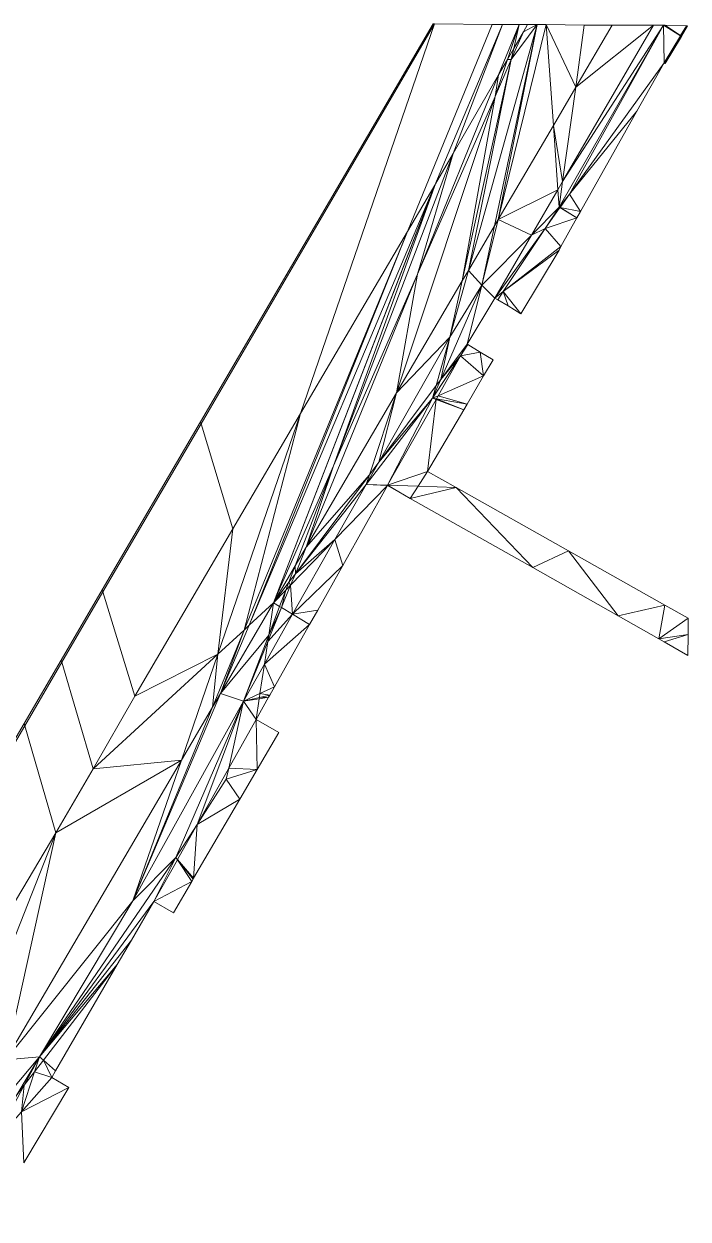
# Model space of a CAD drawing. Header units: metres. Extents: x 121627 to 121814, y 487073 to 487218.
# Drawn here: x 121781.5 to 121813.9, y 487158.8 to 487217.1 of the extents above; entities that cross this region are included whole.
import ezdxf

# ---------------------------------------------------------------- set-up
doc = ezdxf.new("R2010")
doc.units = ezdxf.units.M
doc.header["$MEASUREMENT"] = 0
for name, color, linetype, lineweight in [('BGT_OWGL_berm', 84, 'Continuous', 0), ('BGT_WGL_parkeervlak', 12, 'Continuous', 0), ('BGT_WGL_rijbaan_lokale_weg', 14, 'Continuous', 0), ('BGT_WGL_voetpad', 253, 'Continuous', 0)]:
    doc.layers.add(name, color=color, linetype=linetype, lineweight=lineweight)

msp = doc.modelspace()

# ---------------------------------------------------------------- meshes
at = {"layer": 'BGT_OWGL_berm', "linetype": 'Continuous', "lineweight": 0}
mesh = msp.add_polyface(dxfattribs=at)
corners = [(121783.389182, 487185.933423, 1.534332), (121783.36, 487186.033, 1.281856), (121785.361, 487189.453, 1.27358), (121785.389861, 487189.358915, 1.515851), (121784.917, 487180.72, 1.281297), (121786.95, 487184.273, 1.264719)]
mesh.append_faces([[corners[k] for k in face] for face in [(0, 1, 2, 3), (4, 0, 3, 5)]])
at = {"layer": 'BGT_WGL_parkeervlak', "linetype": 'Continuous', "lineweight": 0}
mesh = msp.add_polyface(dxfattribs=at)
corners = [(121790.178367, 487197.557622, 1.471617), (121785.389861, 487189.358915, 1.515851), (121785.361, 487189.453, 1.27358), (121790.152, 487197.645, 1.247877), (121791.726, 487192.429, 1.219951), (121786.95, 487184.273, 1.264719)]
mesh.append_faces([[corners[k] for k in face] for face in [(0, 1, 2, 3), (4, 5, 1, 0)]])
mesh = msp.add_polyface(dxfattribs=at)
corners = [(121781.577764, 487182.831979, 1.551065), (121781.548, 487182.934, 1.292778), (121783.36, 487186.033, 1.281856), (121783.389182, 487185.933423, 1.534332), (121783.103, 487177.604, 1.297744), (121784.917, 487180.72, 1.281297)]
mesh.append_faces([[corners[k] for k in face] for face in [(0, 1, 2, 3), (4, 0, 3, 5)]])
at = {"layer": 'BGT_WGL_rijbaan_lokale_weg', "linetype": 'Continuous', "lineweight": 0}
mesh = msp.add_polyface(dxfattribs=at)
corners = [(121804.530543, 487213.528404, 1.108062), (121805.31677, 487215.324747, 1.118936), (121802.921688, 487204.52752, 0.997344), (121799.722397, 487199.068722, 0.983847), (121805.906, 487216.671, 1.127159), (121806.106638, 487217.03125, 1.128333), (121806.570313, 487217.03125, 1.117264), (121803.222622, 487205.040989, 0.998661), (121804.495752, 487207.21327, 1.009329), (121807.023438, 487217.03125, 1.109201), (121804.674339, 487207.517985, 1.010647), (121807.36845, 487212.114819, 1.067937), (121796.644162, 487195.509876, 1.012258), (121794.775051, 487190.627303, 0.977878), (121793.717, 487188.822, 0.987872), (121800.733567, 487204.853206, 1.061867), (121795.307842, 487191.536378, 0.978446), (121808.875, 487217, 1.121061), (121808.456398, 487213.971131, 1.091503), (121810.231556, 487217, 1.134088), (121805.129018, 487215.328216, 1.123523), (121805.434739, 487215.856565, 1.124925), (121801.616, 487209.257, 1.127047), (121802.475084, 487210.741673, 1.119512), (121804.69782, 487214.583017, 1.122817), (121795.036928, 487198.0626, 1.188291), (121790.998894, 487186.319489, 1.078218), (121784.917, 487180.72, 1.281297), (121786.95, 487184.273, 1.264719), (121791.726, 487192.429, 1.219951), (121801.577725, 487209.191874, 1.127414), (121792.528401, 487187.727679, 1.027789), (121800.247834, 487206.929042, 1.138357), (121792.279685, 487187.49869, 1.035409), (121777.145018, 487160.552612, 1.12529), (121775.68395, 487158.812756, 1.162988), (121776.86948, 487161.815508, 1.199214), (121780.652999, 487166.536717, 1.110652), (121774.774, 487156.508, 1.133011), (121783.103, 487177.604, 1.297744), (121789.223767, 487181.157199, 1.02983), (121791.127237, 487184.404242, 1.012364), (121790.739327, 487183.742524, 1.015508), (121774.229294, 487157.080535, 1.200521), (121773.602715, 487157.739125, 1.275679), (121773.04, 487160.564, 1.396484), (121774.622, 487163.339, 1.383895), (121772.249, 487159.162, 1.402336), (121772.872166, 487155.464452, 1.235537), (121770.922499, 487154.394658, 1.338415), (121768.707, 487153.179, 1.437541), (121763.798947, 487144.659962, 1.469643), (121763.936, 487145.039, 1.475171), (121765.296535, 487147.374382, 1.470103), (121765.537981, 487140.760659, 1.163436), (121761.037598, 487137.023115, 1.350536), (121759.615452, 487130.662794, 1.296017), (121758.613136, 487130.317966, 1.348387), (121757.43889, 487126.951771, 1.574519), (121757.396068, 487126.952015, 1.575923), (121757.327, 487126.761, 1.579922), (121767.072, 487150.422, 1.453938), (121763.919, 487145.094, 1.478769), (121765.189285, 487147.240552, 1.472613), (121767.072, 487150.422, 1.453938), (121763.518423, 487144.325912, 1.476881), (121759.96822, 487136.135002, 1.394995), (121761.124, 487140.237, 1.484487), (121758.298735, 487130.209802, 1.364814), (121757.380845, 487126.952102, 1.576422), (121757.538904, 487134.117467, 1.495992), (121756.118, 487131.668, 1.527211), (121756.828, 487132.904, 1.511876), (121756.619603, 487129.632129, 1.452545), (121757.279774, 487126.952677, 1.579737), (121755.808, 487131.155, 1.534492), (121754.480319, 487128.896149, 1.564319), (121753.351155, 487126.975047, 1.708572), (121752.771, 487125.988, 1.736572), (121755.836, 487124.207, 1.652038), (121755.814, 487124.193, 1.652887)]
mesh.append_faces([[corners[k] for k in face] for face in [(6, 4, 5), (77, 80, 78)]], dxfattribs={"vtx0": -1})
mesh.append_faces([[corners[k] for k in face] for face in [(2, 1, 7), (7, 6, 8), (10, 9, 11), (28, 26, 27), (29, 26, 28), (38, 35, 34), (27, 40, 39), (37, 39, 40), (45, 44, 47), (60, 59, 58), (64, 53, 63), (67, 66, 70), (79, 77, 60), (80, 77, 79)]], dxfattribs={"vtx0": -1, "vtx1": -1})
mesh.append_faces([[corners[k] for k in face] for face in [(0, 1, 2), (7, 1, 6), (6, 1, 4), (15, 0, 3), (12, 15, 16), (1, 0, 20), (12, 14, 22), (0, 15, 24), (15, 12, 23), (14, 31, 30), (33, 26, 25), (31, 33, 32), (34, 35, 36), (39, 37, 36), (26, 40, 27), (26, 33, 42), (33, 31, 41), (35, 43, 44), (44, 36, 35), (38, 43, 35), (44, 45, 36), (48, 49, 44), (44, 43, 48), (38, 48, 43), (47, 44, 49), (48, 53, 49), (53, 51, 52), (51, 53, 48), (48, 54, 51), (51, 54, 55), (56, 57, 55), (58, 59, 57), (49, 53, 61), (63, 53, 52), (55, 65, 51), (67, 55, 66), (57, 68, 66), (66, 55, 57), (59, 69, 68), (68, 57, 59), (60, 69, 59), (68, 70, 66), (71, 68, 73), (69, 74, 73), (73, 68, 69), (60, 74, 69), (76, 73, 74), (60, 77, 74)]], dxfattribs={"vtx0": -1, "vtx1": -1, "vtx2": -1})
mesh.append_faces([[corners[k] for k in face] for face in [(12, 13, 14), (26, 29, 25), (36, 37, 34), (36, 46, 39), (36, 45, 46), (49, 50, 47), (55, 54, 56), (57, 56, 58), (55, 67, 65), (68, 71, 72), (68, 72, 70), (73, 76, 75), (74, 77, 76)]], dxfattribs={"vtx0": -1, "vtx2": -1})
mesh.append_faces([[corners[k] for k in face] for face in [(19, 18, 17)]], dxfattribs={"vtx1": -1})
mesh.append_faces([[corners[k] for k in face] for face in [(2, 3, 0), (6, 9, 10), (10, 8, 6), (3, 16, 15), (16, 13, 12), (18, 11, 9), (9, 17, 18), (20, 21, 1), (21, 4, 1), (22, 23, 12), (24, 20, 0), (23, 24, 15), (30, 22, 14), (25, 32, 33), (32, 30, 31), (14, 41, 31), (42, 40, 26), (41, 42, 33), (38, 54, 48), (61, 50, 49), (65, 52, 51), (75, 71, 73)]], dxfattribs={"vtx1": -1, "vtx2": -1})
mesh.append_faces([[corners[k] for k in face] for face in [(52, 62, 63)]], dxfattribs={"vtx2": -1})
at = {"layer": 'BGT_WGL_voetpad', "linetype": 'Continuous', "lineweight": 0}
mesh = msp.add_polyface(dxfattribs=at)
corners = [(121801.510341, 487217.0625, 1.193394), (121801.570313, 487217.0625, 1.366385), (121790.178367, 487197.557622, 1.471617), (121790.152, 487197.645, 1.247877), (121795.036928, 487198.0626, 1.188291), (121791.726, 487192.429, 1.219951), (121805.129018, 487215.328216, 1.123523), (121805.695313, 487217.03125, 1.138153), (121805.434739, 487215.856565, 1.124925), (121806.106638, 487217.03125, 1.128333), (121805.906, 487216.671, 1.127159), (121804.882813, 487217.03125, 1.1638), (121802.475084, 487210.741673, 1.119512), (121801.616, 487209.257, 1.127047), (121801.577725, 487209.191874, 1.127414), (121804.69782, 487214.583017, 1.122817), (121804.390625, 487217.03125, 1.191882), (121800.247834, 487206.929042, 1.138357)]
mesh.append_faces([[corners[k] for k in face] for face in [(0, 1, 2, 3)]])
mesh.append_faces([[corners[k] for k in face] for face in [(8, 7, 9, 10)]], dxfattribs={"vtx0": -1})
mesh.append_faces([[corners[k] for k in face] for face in [(6, 7, 8)]], dxfattribs={"vtx0": -1, "vtx1": -1})
mesh.append_faces([[corners[k] for k in face] for face in [(12, 11, 7, 15), (4, 1, 16, 17), (17, 16, 11, 14)]], dxfattribs={"vtx0": -1, "vtx2": -1})
mesh.append_faces([[corners[k] for k in face] for face in [(11, 12, 13, 14)]], dxfattribs={"vtx0": -1, "vtx3": -1})
mesh.append_faces([[corners[k] for k in face] for face in [(6, 15, 7)]], dxfattribs={"vtx1": -1, "vtx2": -1})
mesh.append_faces([[corners[k] for k in face] for face in [(4, 5, 2, 1)]], dxfattribs={"vtx3": -1})
mesh = msp.add_polyface(dxfattribs=at)
corners = [(121804.495752, 487207.21327, 1.009329), (121804.674339, 487207.517985, 1.010647), (121803.882813, 487204.3125, 0.977439), (121807.588846, 487208.974172, 1.041578), (121807.36845, 487212.114819, 1.067937), (121806.30479, 487206.764627, 1.014108), (121808.456398, 487213.971131, 1.091503), (121807.821008, 487209.373666, 1.046636), (121810.231556, 487217, 1.134088), (121812.25298, 487217, 1.1535), (121807.648438, 487208.125, 1.034451), (121806.963021, 487207.090802, 1.023124), (121807.688931, 487208.100477, 1.033872), (121807.698953, 487208.114417, 1.034356), (121808.16281, 487208.759599, 1.04331), (121812.742188, 487217, 1.158198), (121812.768, 487215.165, 1.132694), (121813.567778, 487216.480527, 1.15104), (121813.868376, 487216.974972, 1.104505), (121813.57504, 487216.492473, 1.151205), (121812.804688, 487217, 1.158198), (121808.51257, 487207.601667, 1.022111), (121807.729, 487206.209, 1.006098), (121808.684852, 487207.907871, 1.032505), (121811.43648, 487212.79844, 1.099698), (121813.611498, 487216.453018, 1.150661), (121812.829, 487215.129, 1.132198), (121813.618064, 487216.464129, 1.150814), (121813.919266, 487216.973775, 1.101936)]
mesh.append_faces([[corners[k] for k in face] for face in [(18, 19, 20), (22, 11, 21), (24, 14, 16)]], dxfattribs={"vtx0": -1, "vtx1": -1})
mesh.append_faces([[corners[k] for k in face] for face in [(5, 1, 3), (7, 3, 4), (9, 7, 6), (5, 10, 11), (3, 10, 5), (11, 10, 12), (12, 10, 13), (13, 10, 14), (7, 10, 3), (15, 10, 7), (15, 14, 10), (16, 15, 17), (15, 16, 14), (20, 19, 17), (21, 11, 12), (21, 12, 13), (23, 13, 14), (16, 17, 25), (27, 19, 18), (17, 19, 27)]], dxfattribs={"vtx0": -1, "vtx1": -1, "vtx2": -1})
mesh.append_faces([[corners[k] for k in face] for face in [(3, 1, 4), (7, 9, 15), (17, 15, 20), (13, 23, 21), (14, 24, 23)]], dxfattribs={"vtx0": -1, "vtx2": -1})
mesh.append_faces([[corners[k] for k in face] for face in [(0, 1, 2), (4, 6, 7), (27, 25, 17)]], dxfattribs={"vtx1": -1, "vtx2": -1})
mesh.append_faces([[corners[k] for k in face] for face in [(6, 8, 9), (25, 26, 16), (18, 28, 27)]], dxfattribs={"vtx2": -1})
mesh = msp.add_polyface(dxfattribs=at)
corners = [(121798.853636, 487195.685168, 0.948596), (121802.3125, 487201.78125, 0.966418), (121801.646841, 487199.417228, 0.939377), (121801.873801, 487199.720474, 0.939885), (121803.882813, 487204.3125, 0.977439), (121804.518, 487203.69, 0.983524), (121806.30479, 487206.764627, 1.014108), (121803.163, 487201.443, 0.960568), (121799.722397, 487199.068722, 0.983847), (121802.921688, 487204.52752, 0.997344), (121803.222622, 487205.040989, 0.998661), (121804.495752, 487207.21327, 1.009329), (121804.674339, 487207.517985, 1.010647), (121806.963021, 487207.090802, 1.023124), (121804.518, 487203.69, 0.983524), (121804.916131, 487204.00233, 0.989299), (121807.729, 487206.209, 1.006098), (121804.654652, 487203.607795, 0.984978), (121805.785, 487202.928, 0.968906), (121807.649, 487206.019, 1.003766), (121805.158, 487203.305, 0.97782), (121801.476563, 487198.8125, 0.932459), (121802.838188, 487200.867003, 0.95496), (121801.661182, 487198.779791, 0.93097), (121801.64381, 487198.748986, 0.931016), (121801.745141, 487198.928678, 0.932686), (121803.203673, 487201.418469, 0.961), (121802.994585, 487198.236012, 0.919355), (121803.158146, 487198.514577, 0.918893), (121803.96513, 487199.888972, 0.934563), (121803.803, 487201.057, 0.952464), (121804.429, 487200.679, 0.943541)]
mesh.append_faces([[corners[k] for k in face] for face in [(29, 30, 31)]], dxfattribs={"vtx0": -1})
mesh.append_faces([[corners[k] for k in face] for face in [(7, 4, 5), (14, 15, 17), (18, 15, 19), (19, 15, 16), (20, 15, 18), (26, 22, 7), (30, 22, 26)]], dxfattribs={"vtx0": -1, "vtx1": -1})
mesh.append_faces([[corners[k] for k in face] for face in [(0, 1, 2), (3, 2, 1), (1, 4, 3), (5, 4, 6), (4, 7, 3), (0, 8, 1), (4, 1, 10), (12, 6, 4), (13, 14, 6), (15, 14, 13), (13, 16, 15), (3, 21, 2), (22, 21, 3), (3, 7, 22), (23, 24, 21), (25, 23, 21), (25, 21, 22), (27, 24, 23), (28, 23, 25), (29, 22, 30), (22, 29, 25)]], dxfattribs={"vtx0": -1, "vtx1": -1, "vtx2": -1})
mesh.append_faces([[corners[k] for k in face] for face in [(1, 8, 9), (15, 20, 17), (25, 29, 28)]], dxfattribs={"vtx0": -1, "vtx2": -1})
mesh.append_faces([[corners[k] for k in face] for face in [(9, 10, 1), (10, 11, 4)]], dxfattribs={"vtx1": -1, "vtx2": -1})
mesh = msp.add_polyface(dxfattribs=at)
corners = [(121798.392351, 487195.068835, 0.949486), (121799.722397, 487199.068722, 0.983847), (121798.853636, 487195.685168, 0.948596), (121794.775051, 487190.627303, 0.977878), (121794.468171, 487189.825655, 0.972233), (121793.717, 487188.822, 0.987872), (121795.307842, 487191.536378, 0.978446), (121794.781295, 487190.244026, 0.970351), (121801.646841, 487199.417228, 0.939377), (121801.476563, 487198.8125, 0.932459), (121798.234375, 487194.59375, 0.945405), (121799.272, 487194.543, 0.937352), (121796.711675, 487191.906165, 0.94185), (121799.280716, 487194.558457, 0.937372), (121794.322795, 487189.445898, 0.969559), (121794.552494, 487189.682461, 0.966833), (121801.64381, 487198.748986, 0.931016), (121800.767083, 487194.508321, 0.925961), (121800.39, 487193.92, 0.925511), (121801.229, 487195.229, 0.924447), (121802.994585, 487198.236012, 0.919355), (121801.661182, 487198.779791, 0.93097), (121803.158146, 487198.514577, 0.918893), (121797.101, 487190.653, 0.931959), (121794.649687, 487188.266728, 0.937035), (121795.872, 487188.47, 0.929012), (121794.015849, 487188.644081, 0.963913), (121794.107252, 487188.589665, 0.959987), (121793.48107, 487187.247107, 0.954077)]
mesh.append_faces([[corners[k] for k in face] for face in [(3, 4, 5), (23, 12, 11)]], dxfattribs={"vtx0": -1, "vtx1": -1})
mesh.append_faces([[corners[k] for k in face] for face in [(0, 1, 2), (0, 7, 6), (7, 4, 3), (2, 8, 9), (9, 10, 2), (0, 2, 10), (11, 12, 10), (10, 13, 11), (5, 4, 14), (7, 12, 15), (10, 7, 0), (7, 10, 12), (15, 14, 4), (4, 7, 15), (13, 10, 9), (9, 16, 13), (16, 19, 13), (23, 24, 12), (5, 14, 26), (24, 27, 15), (15, 12, 24), (27, 26, 14), (14, 15, 27), (5, 26, 28)]], dxfattribs={"vtx0": -1, "vtx1": -1, "vtx2": -1})
mesh.append_faces([[corners[k] for k in face] for face in [(13, 17, 18), (13, 19, 17), (21, 22, 20), (24, 23, 25)]], dxfattribs={"vtx0": -1, "vtx2": -1})
mesh.append_faces([[corners[k] for k in face] for face in [(6, 1, 0), (3, 6, 7), (18, 11, 13), (20, 19, 16)]], dxfattribs={"vtx1": -1, "vtx2": -1})
mesh = msp.add_polyface(dxfattribs=at)
corners = [(121812.80699, 487188.709686, 0.804527), (121810.52137, 487188.189517, 0.818637), (121806.359712, 487190.543425, 0.862006), (121808.113132, 487191.352696, 0.853378), (121800.39, 487193.92, 0.925511), (121800.767083, 487194.508321, 0.925961), (121802.619879, 487194.445826, 0.911737), (121812.772827, 487186.916053, 0.844385), (121813.9375, 487187.28125, 0.834788), (121813.930511, 487186.261246, 0.842482), (121813.941157, 487188.071062, 0.817336), (121812.50634, 487187.066782, 0.841165), (121801.229, 487195.229, 0.924447)]
mesh.append_faces([[corners[k] for k in face] for face in [(7, 8, 9)]], dxfattribs={"vtx0": -1})
mesh.append_faces([[corners[k] for k in face] for face in [(4, 6, 2), (1, 0, 11), (11, 8, 7)]], dxfattribs={"vtx0": -1, "vtx1": -1})
mesh.append_faces([[corners[k] for k in face] for face in [(2, 6, 3), (6, 4, 5), (11, 0, 10), (11, 10, 8)]], dxfattribs={"vtx0": -1, "vtx2": -1})
mesh.append_faces([[corners[k] for k in face] for face in [(12, 6, 5)]], dxfattribs={"vtx1": -1})
mesh.append_faces([[corners[k] for k in face] for face in [(1, 2, 3), (3, 0, 1)]], dxfattribs={"vtx1": -1, "vtx2": -1})
mesh = msp.add_polyface(dxfattribs=at)
corners = [(121794.649687, 487188.266728, 0.937035), (121795.872, 487188.47, 0.929012), (121795.479, 487187.773, 0.928076), (121793.05497, 487184.402775, 0.927471), (121793.766554, 487184.731198, 0.92397), (121793.537456, 487184.324254, 0.923484), (121793.025762, 487184.207801, 0.926643), (121793.268657, 487185.829193, 0.933811), (121793.475928, 487184.214963, 0.925969), (121793.016521, 487184.146118, 0.928017), (121792.864, 487183.128, 0.9517), (121793.435029, 487186.93977, 0.949652), (121794.107252, 487188.589665, 0.959987), (121793.48107, 487187.247107, 0.954077), (121794.015849, 487188.644081, 0.963913), (121792.25, 487184.03125, 0.931432), (121791.532058, 487180.756897, 1.007827), (121791.127237, 487184.404242, 1.012364), (121786.859375, 487174.28125, 0.965379), (121793.717, 487188.822, 0.987872), (121789.993609, 487178.018175, 1.040033), (121788.953125, 487176.40625, 1.054426), (121790.739327, 487183.742524, 1.015508), (121789.223767, 487181.157199, 1.02983), (121792.074234, 487179.244255, 1.023809), (121791.414063, 487180.21875, 1.020383), (121792.921081, 487180.691294, 1.007965), (121793.979, 487182.499, 0.965132)]
mesh.append_faces([[corners[k] for k in face] for face in [(4, 7, 2), (22, 18, 23), (17, 18, 22), (24, 25, 26)]], dxfattribs={"vtx0": -1, "vtx1": -1})
mesh.append_faces([[corners[k] for k in face] for face in [(5, 6, 3), (2, 7, 0), (7, 4, 3), (8, 9, 6), (0, 7, 11), (11, 12, 0), (12, 11, 13), (13, 14, 12), (3, 6, 15), (3, 15, 7), (6, 9, 15), (10, 16, 15), (15, 9, 10), (17, 15, 18), (17, 13, 15), (15, 16, 20), (20, 21, 15), (11, 7, 15), (13, 11, 15), (10, 26, 16), (16, 26, 25), (16, 25, 20), (24, 20, 25)]], dxfattribs={"vtx0": -1, "vtx1": -1, "vtx2": -1})
mesh.append_faces([[corners[k] for k in face] for face in [(0, 1, 2), (3, 4, 5), (6, 5, 8), (9, 8, 10), (13, 17, 19)]], dxfattribs={"vtx0": -1, "vtx2": -1})
mesh.append_faces([[corners[k] for k in face] for face in [(27, 26, 10)]], dxfattribs={"vtx1": -1})
mesh = msp.add_polyface(dxfattribs=at)
corners = [(121780.652999, 487166.536717, 1.110652), (121786.859375, 487174.28125, 0.965379), (121782.296875, 487166.6875, 0.992363), (121777.145018, 487160.552612, 1.12529), (121781.192735, 487164.827638, 0.996993), (121789.223767, 487181.157199, 1.02983), (121781.552162, 487165.293508, 1.000942), (121782.053313, 487165.943075, 1.021946), (121782.494411, 487166.514804, 0.993301), (121788.953125, 487176.40625, 1.054426), (121787.878, 487174.252, 1.043257), (121786.789, 487172.376, 1.032543), (121786.096, 487171.183, 1.025726), (121789.026293, 487176.296173, 1.054683), (121789.031676, 487176.305756, 1.054735), (121792.25, 487184.03125, 0.931432), (121789.034454, 487176.310702, 1.054694), (121789.993609, 487178.018175, 1.040033), (121787.878, 487174.252, 1.043257), (121789.729663, 487175.237998, 1.057158), (121788.829, 487173.699, 1.048321), (121789.788161, 487175.337954, 1.057716), (121789.818424, 487175.389667, 1.057277), (121792.074234, 487179.244255, 1.023809), (121780.020053, 487162.425631, 1.018592), (121781.418643, 487164.003262, 1.099032), (121782.898, 487165.672, 1.010952), (121783.086629, 487165.997057, 0.996116), (121783.729, 487165.189, 1.007082), (121781.528976, 487161.508503, 1.176565)]
mesh.append_faces([[corners[k] for k in face] for face in [(5, 1, 0), (22, 17, 23), (27, 8, 12), (28, 25, 26), (29, 25, 28)]], dxfattribs={"vtx0": -1, "vtx1": -1})
mesh.append_faces([[corners[k] for k in face] for face in [(0, 1, 2), (3, 2, 4), (4, 2, 6), (6, 2, 7), (7, 2, 8), (9, 10, 2), (2, 12, 8), (13, 10, 9), (13, 9, 14), (1, 15, 9), (2, 1, 9), (16, 9, 17), (14, 9, 16), (18, 13, 19), (13, 14, 21), (17, 22, 16), (14, 16, 22), (4, 6, 24), (25, 24, 6), (6, 7, 25), (8, 26, 7), (7, 26, 25)]], dxfattribs={"vtx0": -1, "vtx1": -1, "vtx2": -1})
mesh.append_faces([[corners[k] for k in face] for face in [(2, 3, 0), (2, 10, 11), (2, 11, 12)]], dxfattribs={"vtx0": -1, "vtx2": -1})
mesh.append_faces([[corners[k] for k in face] for face in [(21, 19, 13), (22, 21, 14), (27, 26, 8)]], dxfattribs={"vtx1": -1, "vtx2": -1})
mesh.append_faces([[corners[k] for k in face] for face in [(19, 20, 18)]], dxfattribs={"vtx2": -1})
mesh = msp.add_polyface(dxfattribs=at)
corners = [(121781.577764, 487182.831979, 1.551065), (121773.167587, 487168.432377, 1.628754), (121773.134, 487168.55, 1.333069), (121781.548, 487182.934, 1.292778), (121783.103, 487177.604, 1.297744), (121774.622, 487163.339, 1.383895)]
mesh.append_faces([[corners[k] for k in face] for face in [(0, 1, 2, 3), (4, 5, 1, 0)]])

doc.saveas('drawing.dxf')
